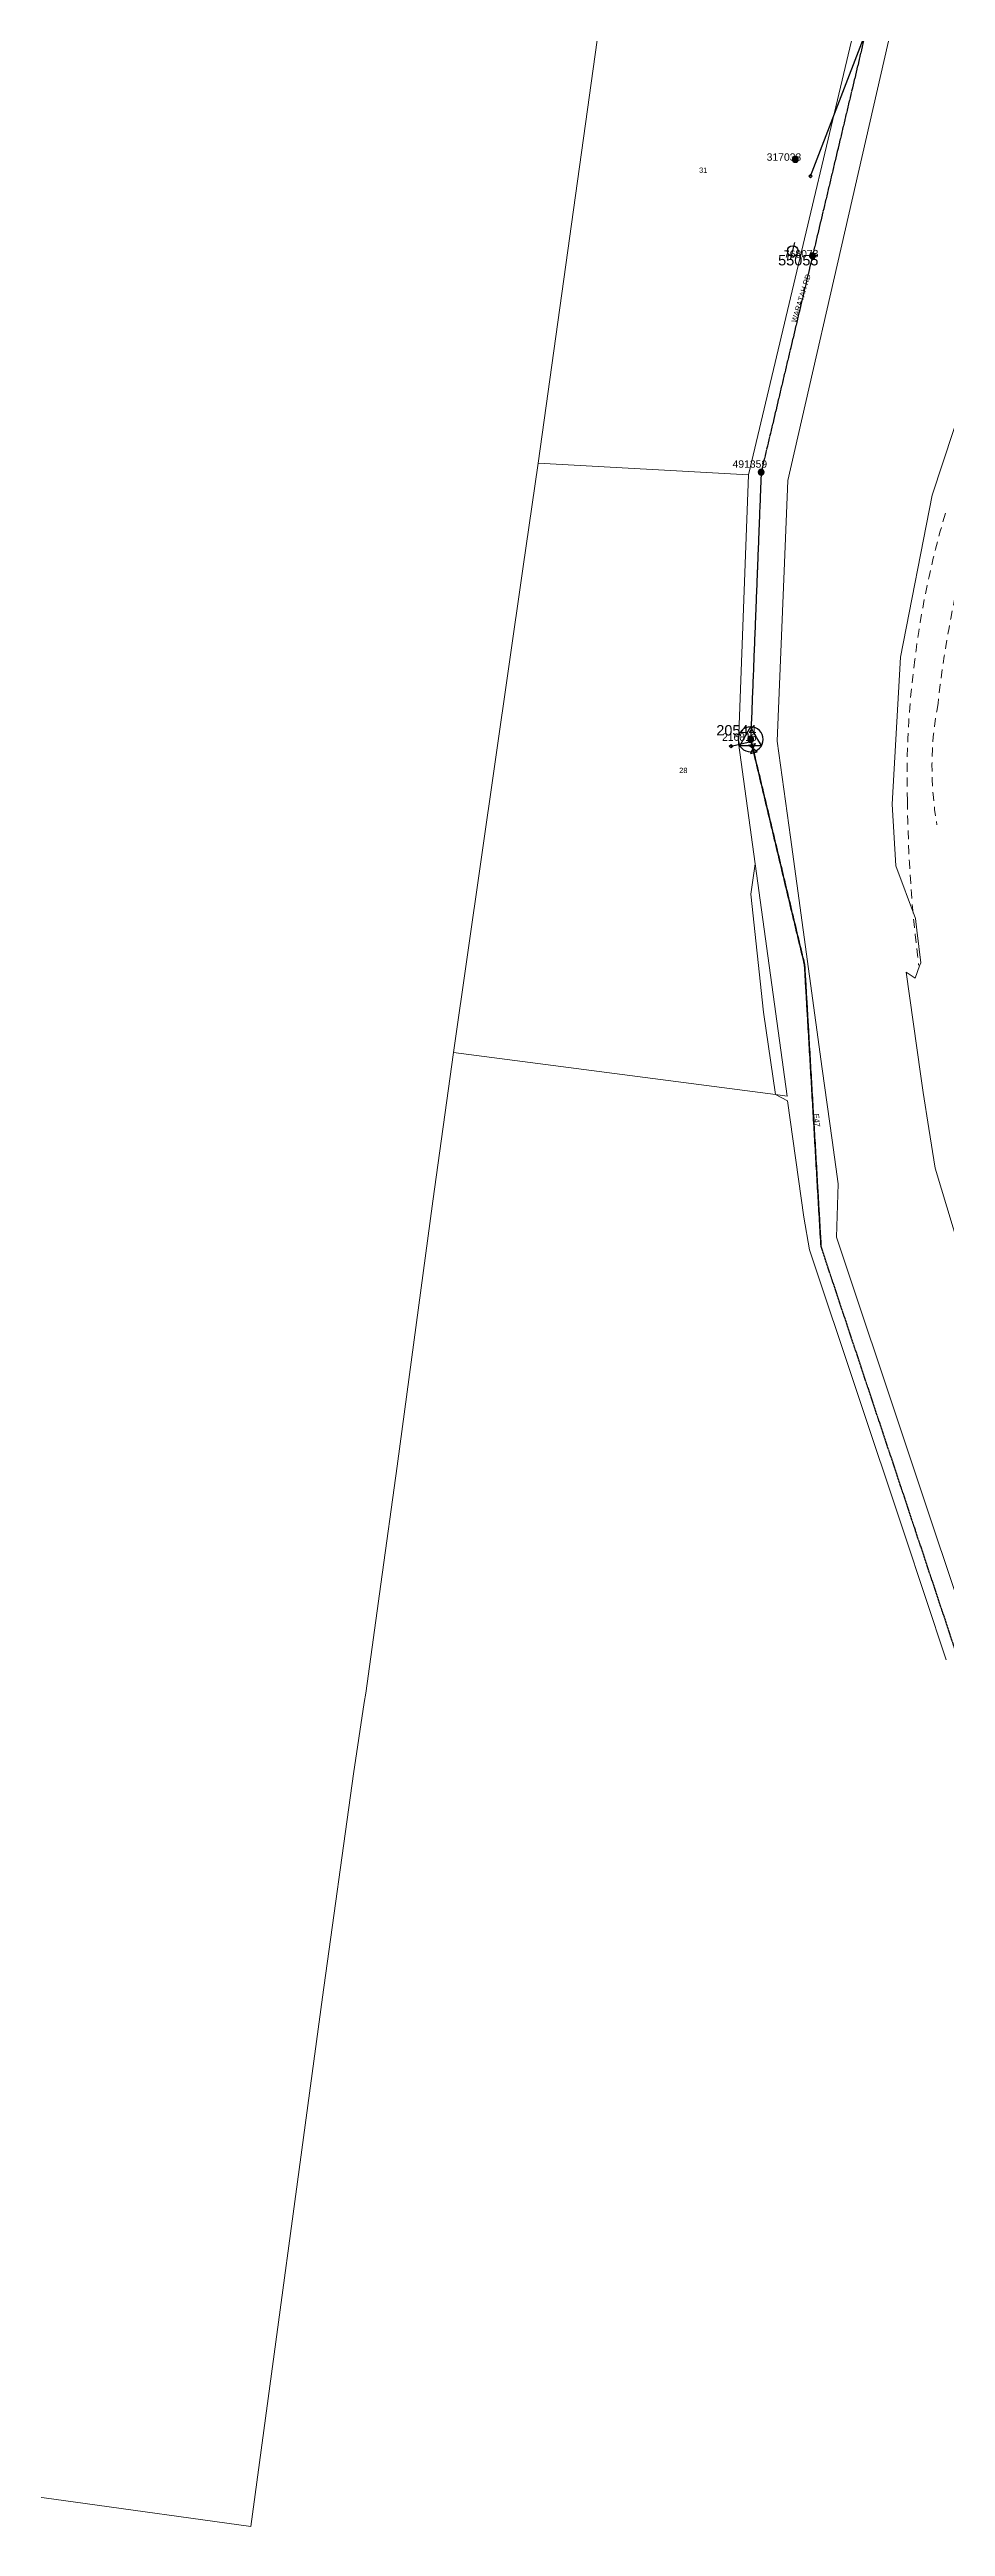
# Model space of a CAD drawing. Header units: metres. Extents: x 275581 to 277562, y 6265937 to 6267965.
# Drawn here: x 276666 to 276968, y 6265937 to 6266772 of the extents above; entities that cross this region are included whole.
import ezdxf
from ezdxf.enums import TextEntityAlignment as Align

# ---------------------------------------------------------------- set-up
doc = ezdxf.new("R2010")
doc.units = ezdxf.units.M
doc.linetypes.add('Cable Exist OH', pattern=[1, 1, 0])
doc.linetypes.add('Dash', pattern=[5, 3, -2])
doc.layers.get('0').update_dxf_attribs({"color": 6})
for name, color, linetype, lineweight in [('Cadastre Developer_SP_EXT', 9, 'Continuous', 5), ('Cadastre Land Parcels_SP_EXT', 9, 'Continuous', 5), ('Cadastre Roads_SP_EXT', 9, 'Continuous', 5)]:
    doc.layers.add(name, color=color, linetype=linetype, lineweight=lineweight)
for name, color, linetype in [('Equip_LV_EXT', 7, 'Continuous'), ('Equip_SP_HV_EXT', 7, 'Continuous'), ('Mains_HV_EXT', 7, 'Continuous'), ('Mains_LV_EXT', 7, 'Continuous'), ('Services_SP_EXT', 7, 'Continuous'), ('Sub_SP_TR_HV_LV_EXT', 7, 'Continuous'), ('SupportsOH_SP_TR_HV_LV_SL_EXT', 7, 'Continuous')]:
    doc.layers.add(name, color=color, linetype=linetype)
doc.styles.add('HVSW_LABEL', font='arial.ttf')
doc.styles.add('POLE_LABEL', font='arial.ttf')
doc.styles.get("Standard").update_dxf_attribs({"font": 'arial.ttf'})

# ---------------------------------------------------------------- blocks, each defined once
blk = doc.blocks.new('SUB_POLE_EXT')
blk.add_wipeout([(0, 4.22), (0.42, 4.2), (0.83, 4.14), (1.21, 4.05), (1.62, 3.9), (1.99, 3.72), (2.35, 3.51), (2.68, 3.26), (2.99, 2.99), (3.28, 2.66), (3.52, 2.34), (3.76, 1.92), (3.9, 1.62), (4.04, 1.23), (4.18, 0.63), (4.22, 0), (4.18, -0.61), (4.06, -1.15), (3.9, -1.62), (3.58, -2.24), (3.22, -2.73), (2.97, -3.01), (2.68, -3.26), (2.36, -3.5), (2, -3.72), (1.64, -3.89), (1.25, -4.03), (0.82, -4.14), (0.42, -4.2), (0, -4.22), (-0.41, -4.2), (-0.8, -4.15), (-1.21, -4.05), (-1.62, -3.9), (-1.99, -3.73), (-2.35, -3.51), (-2.68, -3.26), (-2.96, -3.02), (-3.23, -2.72), (-3.51, -2.35), (-3.71, -2.01), (-3.91, -1.6), (-4.05, -1.21), (-4.16, -0.76), (-4.22, -0.14), (-4.21, 0.39), (-4.14, 0.83), (-4.03, 1.27), (-3.9, 1.63), (-3.71, 2.02), (-3.5, 2.37), (-3.28, 2.67), (-2.99, 2.99), (-2.68, 3.27), (-2.33, 3.52), (-1.98, 3.73), (-1.63, 3.9), (-1.2, 4.05), (-0.78, 4.15), (-0.4, 4.21)])
blk.add_line((2.16, 0.48), (2.16, 0.48, 0))
blk.add_lwpolyline([(-4.22, 0, 1), (4.22, 0, 1)], format="xyb", close=True)
blk.add_lwpolyline([(2.14, 0.52), (0, 4.22), (-3.66, -2.11), (3.66, -2.11)], close=True)
for tag, height, flags, p in [('STREET_CODE', 0.2, 9, (1.5, 0)), ('ASSET_NUM', 3.5, 8, (2, 2)), ('CONSTRUCTED_VOLTAGE', 0.2, 9, (1.5, -0.2)), ('OPERATING_VOLTAGE', 0.2, 9, (1.5, -0.6)), ('OPERATED_BY', 0.2, 9, (1.5, -0.8)), ('ORIENTATION', 0.2, 9, (1.5, -1.2)), ('OWNED_BY', 0.2, 9, (1.5, -1.4)), ('SECONDARY_VOLTAGE', 0.2, 9, (1.5, -1.6)), ('STATE', 0.2, 9, (1.5, -1.8)), ('SUBSTATION_TYPE', 0.2, 9, (1.5, -2)), ('STREETNAME', 0.2, 9, (1.5, -2.8)), ('SUBURB', 0.2, 9, (1.5, -3)), ('Z', 0.2, 1, (1.5, -3.4)), ('NO_PHASES', 0.2, 9, (1.5, -0.4)), ('MAINTAINED_BY', 0.2, 9, (1.5, -1)), ('USAGE', 0.2, 9, (1.5, -2.2)), ('LEGEND', 0.2, 9, (1.5, -2.4)), ('LOCATION', 0.2, 9, (1.5, -2.6)), ('NOTES', 0.2, 9, (1.5, -3.2))]:
    blk.add_attdef(tag, text='', height=height, dxfattribs=dict(flags=flags)).set_placement(p, align=Align.MIDDLE_LEFT)
blk = doc.blocks.new('LV_OH_LINKS_DISTFUSE_EXT')
for p, q in [((0, 0), (0.96, 0)), ((3.84, 0), (4.8, 0))]:
    blk.add_line(p, q)
blk.add_lwpolyline([(3.84, -1.2), (3.84, 1.2), (0.96, -1.2), (0.96, 1.2)], close=True)
at = {"flags": 9}
for tag, p in [('ACTUAL_STATUS', (0, 0)), ('CONSTRUCTED_VOLTAGE', (0, -0.2)), ('OPERATING_VOLTAGE', (0, -0.6)), ('ORIENTATION', (0, -0.8)), ('OWNED_BY', (0, -1)), ('STATE', (0, -1.2)), ('SWITCH_TYPE', (0, -1.4)), ('NO_PHASES', (0, -0.4)), ('USAGE', (0, -1.6)), ('NOTES', (0, -1.8))]:
    blk.add_attdef(tag, text='', height=0.2, dxfattribs=at).set_placement(p, align=Align.MIDDLE_LEFT)
at = {"flags": 1}
blk.add_attdef('Z', (0, 0), '', height=0.2, dxfattribs=at)
blk = doc.blocks.new('CCP_EXT')
blk.add_wipeout([(0, 0.57), (0.57, 0), (0, -0.57), (-0.57, 0)])
blk.add_lwpolyline([(-0.57, 0), (0, 0.57), (0.57, 0), (0, -0.57), (-0.57, 0)])
at = {"flags": 1}
blk.add_attdef('Z', (0, 0), '', height=0.2, dxfattribs=at)
at = {"flags": 9}
for tag, p in [('CCP_TYPE', (0, 0)), ('CONSTRUCTED_VOLTAGE', (0, -0.2)), ('OPERATING_VOLTAGE', (0, -0.6)), ('ORIENTATION', (0, -0.8)), ('OWNED_BY', (0, -1)), ('STATE', (0, -1.8)), ('NO_PHASES', (0, -0.4)), ('USAGE', (0, -1.2)), ('LEGEND', (0, -1.4)), ('LIFE_SUPPORT', (0, -1.6)), ('NOTES', (0, -2))]:
    blk.add_attdef(tag, text='', height=0.2, dxfattribs=at).set_placement(p, align=Align.MIDDLE_LEFT)
blk = doc.blocks.new('POLE_EXT')
blk.add_hatch(color=256).paths.add_polyline_path([(-1, 0, 1), (1, 0, 1)])
blk.add_lwpolyline([(-1, 0, 1), (1, 0, 1)], format="xyb", close=True)
for tag, height, flags, p in [('pNumber', 2.5, 8, (-17.84, 2.07)), ('OWNED_BY', 0.2, 9, (1.35, -0.4)), ('SPECIAL_USE', 0.2, 9, (1.35, -0.8)), ('STATE', 0.2, 9, (1.35, -1)), ('cLV', 0.2, 9, (1.35, -1.4)), ('hDepth', 0.2, 9, (1.35, -1.6)), ('hDia', 0.2, 9, (1.35, -1.8)), ('cHV', 0.2, 9, (1.35, -2)), ('cLinedev', 0.2, 9, (1.35, -3.4)), ('pExisting', 0.2, 9, (1.35, -3.8)), ('pFooting', 0.2, 9, (1.35, -4.4)), ('pNew', 0.2, 9, (1.35, -4.6)), ('pRelocate', 0.2, 9, (1.35, -5)), ('pRemove', 0.2, 9, (1.35, -5.2)), ('pReplace', 0.2, 9, (1.35, -5.4)), ('pStay', 0.2, 9, (1.35, -5.6)), ('pType', 0.2, 9, (1.35, -5.8)), ('cspan', 0.2, 9, (1.35, -6)), ('STREETNAME', 0.2, 9, (1.35, -6.2)), ('SUBURB', 0.2, 9, (1.35, -6.4)), ('OPERATED_BY', 0.2, 9, (1.36, -7.01)), ('PARENT', 0.2, 9, (1.35, -0.6)), ('USAGE', 0.2, 9, (1.35, -1.2)), ('LBRACKET', 0.2, 9, (1.35, -2.2)), ('LExisting', 0.2, 9, (1.35, -2.4)), ('LANTNUMBER', 0.2, 9, (1.35, -2.6)), ('LOther', 0.2, 9, (1.35, -2.8)), ('LRemove', 0.2, 9, (1.35, -3)), ('LEGEND', 0.2, 9, (1.35, -3.2)), ('LOCATION', 0.2, 9, (1.35, -3.6)), ('PFNUMBER', 0.2, 9, (1.35, -4)), ('NEWPFNUMBER', 0.2, 9, (1.35, -4.2)), ('NOTES', 0.2, 9, (1.35, -6.6)), ('MAINTAINED_BY', 0.2, 9, (1.36, -6.81))]:
    blk.add_attdef(tag, text='', height=height, dxfattribs=dict(flags=flags)).set_placement(p, align=Align.MIDDLE_LEFT)
at = {"style": 'POLE_LABEL'}
for tag, height, flags, p in [('STRUCTURE_PLANT_NUMBER', 0.2, 9, (1.35, 0.03)), ('ASSET_NUM', 2.5, 8, (2, 2)), ('STREET_CODE', 0.2, 9, (1.35, -0.2))]:
    blk.add_attdef(tag, text='', height=height, dxfattribs=dict(at, flags=flags)).set_placement(p, align=Align.MIDDLE_LEFT)
at = {"flags": 1}
blk.add_attdef('Z', (1.35, -7.33), '', height=0.2, dxfattribs=at)
blk = doc.blocks.new('HV_ABS_CLOSED_EXT')
blk.add_line((-3, 6.87), (3, 6.87))
blk.add_circle((0, 6.87), 1.8)
at = {"flags": 1}
blk.add_attdef('Z', (0, 0), '', height=0.2, dxfattribs=at)
at = {"style": 'HVSW_LABEL'}
for tag, height, flags, p in [('ASSET_NUM', 3.5, 8, (2, 2)), ('STREET_CODE', 0.2, 9, (0, -0.2))]:
    blk.add_attdef(tag, text='', height=height, dxfattribs=dict(at, flags=flags)).set_placement(p, align=Align.MIDDLE_LEFT)
at = {"flags": 9}
for tag, p in [('ACTUAL_STATUS', (0, -0.4)), ('CONSTRUCTED_VOLTAGE', (0, -0.6)), ('OPERATING_VOLTAGE', (0, -1)), ('ORIENTATION', (0, -1.2)), ('OWNED_BY', (0, -1.4)), ('STATE', (0, -1.6)), ('SWITCH_TYPE', (0, -1.8)), ('STREETNAME', (0, -2.6)), ('SUBURB', (0, -2.8)), ('NO_PHASES', (0, -0.8)), ('USAGE', (0, -2)), ('LEGEND', (0, -2.2)), ('LOCATION', (0, -2.4)), ('NOTES', (0, -3))]:
    blk.add_attdef(tag, text='', height=0.2, dxfattribs=at).set_placement(p, align=Align.MIDDLE_LEFT)

msp = doc.modelspace()

# ---------------------------------------------------------------- linework, layer by layer
at = {"layer": 'Cadastre Developer_SP_EXT', "linetype": 'Dash'}
for points in [[(276957.38, 6266566.74, -0.042187), (276967.69, 6266616.02)], [(276965.18, 6266551.84, -0.035387), (276974.4, 6266602.58)], [(276954.86, 6266519.07, -0.041298), (276957.38, 6266566.74)], [(276964.81, 6266510.96, -0.090464), (276965.18, 6266551.84)], [(276958.65, 6266463.6, -0.028845), (276954.86, 6266519.07)]]:
    msp.add_lwpolyline(points, format="xyb", dxfattribs=at)
at = {"layer": 'Cadastre Land Parcels_SP_EXT', "linetype": 'Continuous'}
for points in [[(276251.21, 6266003.66), (276673.54, 6265945.44), (276733.4, 6265937.15), (276757.6, 6266115.66), (276768.01, 6266190.88), (276771.69, 6266215.01), (276772.17, 6266218.17), (276777.32, 6266254.94), (276782.75, 6266294.7), (276794.85, 6266384.08), (276801.8, 6266434.2), (276825.2, 6266597.23), (276830.32, 6266632.86), (276858.2, 6266832.83)], [(276960.21, 6266826.33), (276914.58, 6266626.99), (276913.43, 6266599.32), (276910.94, 6266539.1), (276915.4, 6266506.74), (276926.15, 6266428.66), (276929.46, 6266404.63), (276931.45, 6266389.84), (276930.98, 6266371.91), (276978.05, 6266230.81)], [(277011.76, 6266237.61), (276964.16, 6266395.19), (276962.05, 6266408.51), (276960.2, 6266420.73), (276959.27, 6266426.98), (276954.4, 6266461.3), (276957.45, 6266459.26), (276958.97, 6266463.44), (276959.35, 6266464.45), (276958.06, 6266475.47), (276957.59, 6266479.39), (276950.98, 6266497.06), (276949.7, 6266517.95), (276952.52, 6266567.52), (276963.25, 6266622.12), (276981.35, 6266676.91)]]:
    msp.add_lwpolyline(points, dxfattribs=at)
msp.add_lwpolyline([(276948.63, 6266828.5), (276858.2, 6266832.83), (276830.32, 6266632.86), (276901.26, 6266628.91), (276948.63, 6266828.5)], close=True, dxfattribs=at)
at = {"layer": 'Cadastre Roads_SP_EXT', "linetype": 'Continuous'}
msp.add_lwpolyline([(276981.35, 6266676.91), (276963.25, 6266622.12), (276952.52, 6266567.52), (276949.7, 6266517.95), (276950.98, 6266497.06), (276957.59, 6266479.39), (276958.06, 6266475.47), (276959.35, 6266464.45), (276958.97, 6266463.44), (276957.45, 6266459.26), (276954.4, 6266461.3), (276959.27, 6266426.98), (276960.2, 6266420.73), (276962.05, 6266408.51), (276964.16, 6266395.19), (277011.76, 6266237.61)], dxfattribs=at)

# ---------------------------------------------------------------- block references
at = {"layer": 'Equip_SP_HV_EXT'}
ref = msp.add_blockref('HV_ABS_CLOSED_EXT', (276922.85, 6266702.82), dxfattribs=dict(at, rotation=76.63209566056511))
ref.add_attrib('ASSET_NUM', '55055', dxfattribs={"layer": '0', "height": 3.5, "style": 'HVSW_LABEL'}).set_placement((276924.85, 6266703.07), align=Align.TOP_RIGHT)
at = {"layer": 'Sub_SP_TR_HV_LV_EXT'}
ref = msp.add_blockref('SUB_POLE_EXT', (276901.99, 6266539.76), dxfattribs=at)
ref.add_attrib('ASSET_NUM', '20544', dxfattribs={"layer": '0', "height": 3.5}).set_placement((276903.99, 6266540.01), align=Align.BOTTOM_RIGHT)
at = {"layer": 'SupportsOH_SP_TR_HV_LV_SL_EXT'}
ref = msp.add_blockref('POLE_EXT', (276922.85, 6266702.82), dxfattribs=at)
ref.add_attrib('ASSET_NUM', '768073', dxfattribs={"layer": '0', "height": 2.5, "rotation": 1, "style": 'POLE_LABEL'}).set_placement((276924.85, 6266703.57), align=Align.MIDDLE_RIGHT)
ref = msp.add_blockref('POLE_EXT', (276905.54, 6266629.85), dxfattribs=at)
ref.add_attrib('ASSET_NUM', '491359', dxfattribs={"layer": '0', "height": 2.5, "rotation": 0.02369, "style": 'POLE_LABEL'}).set_placement((276907.54, 6266630.6), align=Align.BOTTOM_RIGHT)

# ---------------------------------------------------------------- texts
at = {"layer": 'Cadastre Land Parcels_SP_EXT'}
for s, p in [('31', (276884.6, 6266730.77)), ('28', (276877.89, 6266528.39))]:
    msp.add_text(s, height=1.8, dxfattribs=at).set_placement(p)
at = {"layer": 'Cadastre Roads_SP_EXT'}
msp.add_text('WARATAH RD', height=1.8, rotation=73.12885, dxfattribs=at).set_placement((276917.4, 6266680.15))
at = {"layer": 'Mains_LV_EXT'}
msp.add_text('E47', height=1.8, rotation=276.03528, dxfattribs=at).set_placement((276923.2, 6266413.45))

# ---------------------------------------------------------------- next in the draw order: linework, layer by layer
at = {"layer": 'Cadastre Land Parcels_SP_EXT', "linetype": 'Continuous'}
msp.add_lwpolyline([(276901.26, 6266628.91), (276830.32, 6266632.86), (276825.21, 6266597.23), (276801.8, 6266434.2), (276910.39, 6266419.95), (276906.27, 6266447.75), (276902.08, 6266487.54), (276903.51, 6266497.82), (276897.92, 6266538.63), (276900.15, 6266598.98), (276901.26, 6266628.91)], close=True, dxfattribs=at)
at = {"layer": 'Mains_HV_EXT', "linetype": 'Cable Exist OH'}
for points in [[(276922.85, 6266702.82), (276905.54, 6266629.85), (276901.99, 6266539.76)], [(277002.84, 6266184.34), (276986.08, 6266207.18), (276971.13, 6266232.27), (276957.53, 6266273.14), (276925.74, 6266368.73), (276920.17, 6266463.73), (276901.99, 6266539.76)]]:
    msp.add_lwpolyline(points, dxfattribs=at)
at = {"layer": 'Mains_LV_EXT', "linetype": 'Cable Exist OH'}
msp.add_lwpolyline([(276901.99, 6266539.76), (276920.18, 6266463.74), (276925.71, 6266368.82)], dxfattribs=at)

# ---------------------------------------------------------------- next in the draw order: block references
at = {"layer": 'Equip_LV_EXT', "rotation": 283.5070987665554}
msp.add_blockref('LV_OH_LINKS_DISTFUSE_EXT', (276902.16, 6266539.04), dxfattribs=at)
at = {"layer": 'Services_SP_EXT'}
msp.add_blockref('CCP_EXT', (276922.21, 6266729.7), dxfattribs=at)

# ---------------------------------------------------------------- next in the draw order: linework, layer by layer
at = {"layer": 'Cadastre Roads_SP_EXT', "linetype": 'Continuous'}
msp.add_lwpolyline([(276978.05, 6266230.81), (276930.98, 6266371.91), (276931.45, 6266389.84), (276929.46, 6266404.63), (276926.15, 6266428.66), (276926.15, 6266428.66), (276915.4, 6266506.74), (276910.94, 6266539.1), (276913.43, 6266599.32), (276914.58, 6266626.99), (276960.21, 6266826.33)], dxfattribs=at)
at = {"layer": 'Mains_HV_EXT', "linetype": 'Cable Exist OH'}
msp.add_lwpolyline([(276963.6, 6266942.01), (276966.69, 6266860.54), (276940.61, 6266777.53), (276922.85, 6266702.82)], dxfattribs=at)
at = {"layer": 'Services_SP_EXT'}
msp.add_lwpolyline([(276922.21, 6266729.7), (276940.61, 6266777.53)], dxfattribs=at)

# ---------------------------------------------------------------- next in the draw order: block references
msp.add_blockref('CCP_EXT', (276895.37, 6266537.44), dxfattribs=at)
at = {"layer": 'SupportsOH_SP_TR_HV_LV_SL_EXT'}
ref = msp.add_blockref('POLE_EXT', (276917.05, 6266735.36), dxfattribs=at)
ref.add_attrib('ASSET_NUM', '317033', dxfattribs={"layer": '0', "height": 2.5, "style": 'POLE_LABEL'}).set_placement((276919.05, 6266736.11), align=Align.MIDDLE_RIGHT)

# ---------------------------------------------------------------- next in the draw order: linework, layer by layer
at = {"layer": 'Cadastre Roads_SP_EXT', "linetype": 'Continuous'}
msp.add_lwpolyline([(276948.63, 6266828.5), (276901.26, 6266628.91), (276900.15, 6266598.98), (276897.92, 6266538.63), (276903.51, 6266497.82), (276914.25, 6266419.44), (276910.39, 6266419.95), (276914.47, 6266417.87), (276919.91, 6266378.62), (276921.89, 6266367.64), (276953.71, 6266272.09), (276967.94, 6266229.4)], dxfattribs=at)
at = {"layer": 'Services_SP_EXT'}
msp.add_lwpolyline([(276895.37, 6266537.44), (276902.08, 6266539.02)], dxfattribs=at)

# ---------------------------------------------------------------- next in the draw order: block references
at = {"layer": 'SupportsOH_SP_TR_HV_LV_SL_EXT'}
ref = msp.add_blockref('POLE_EXT', (276901.99, 6266539.76), dxfattribs=at)
ref.add_attrib('ASSET_NUM', '216816', dxfattribs={"layer": '0', "height": 2.5, "style": 'POLE_LABEL'}).set_placement((276903.99, 6266540.51), align=Align.MIDDLE_RIGHT)

doc.saveas('drawing.dxf')
